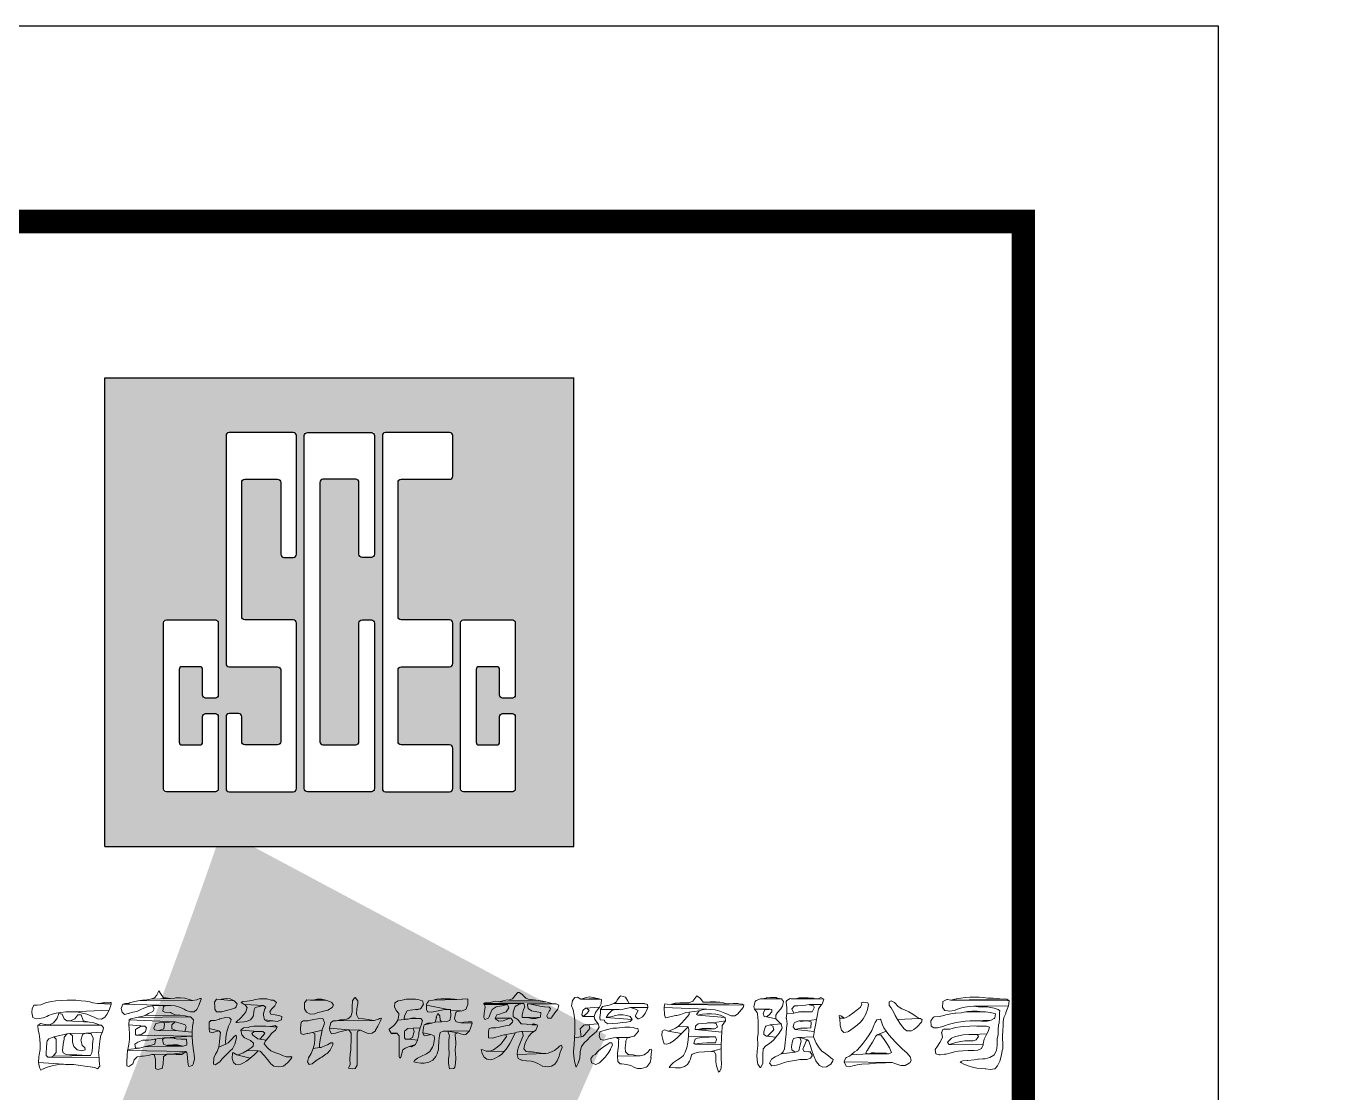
# Model space of a CAD drawing. Extents: x 0 to 999, y -2 to 420.
# Drawn here: x 682 to 749.2, y 365.4 to 420 of the extents above; entities that cross this region are included whole.
import ezdxf

# ---------------------------------------------------------------- set-up
doc = ezdxf.new("R2010")
doc.units = 0
doc.header["$LTSCALE"] = 10
doc.header["$MEASUREMENT"] = 0
doc.layers.add('A-ANNO-TTLB', color=7, linetype='Continuous')
doc.layers.add('BTTK', color=7, linetype='Continuous')
doc.styles.get("Standard").update_dxf_attribs({"font": 'gbenor.shx', "bigfont": 'gbcbig.shx'})

# ---------------------------------------------------------------- blocks, each defined once
blk = doc.blocks.new('CSCEC')
h = blk.add_hatch(color=256)
h.paths.add_polyline_path([(0, -24), (24, -24), (24, 0), (0, 0)])
h.paths.add_polyline_path([(6.2, -2.8), (9.8, -2.8), (9.8, -9.2), (9, -9.2), (9, -5.36, 0.414214), (8.84, -5.2), (7.16, -5.2, 0.414214), (7, -5.36), (7, -12.24, 0.414214), (7.16, -12.4), (9.8, -12.4), (9.8, -21.2), (6.2, -21.2), (6.2, -17.2), (7, -17.2), (7, -18.64, 0.414214), (7.16, -18.8), (8.84, -18.8, 0.414214), (9, -18.64), (9, -14.96, 0.414214), (8.84, -14.8), (6.2, -14.8)], flags=16)
h.paths.add_polyline_path([(10.2, -2.8), (13.8, -2.8), (13.8, -9.2), (13, -9.2), (13, -5.36, 0.414214), (12.84, -5.2), (11.16, -5.2, 0.414214), (11, -5.36), (11, -18.64, 0.414214), (11.16, -18.8), (12.84, -18.8, 0.414214), (13, -18.64), (13, -12.4), (13.8, -12.4), (13.8, -21.2), (10.2, -21.2)], flags=16)
h.paths.add_polyline_path([(5.8, -12.4), (5.8, -16.4), (5, -16.4), (5, -14.96, 0.414214), (4.84, -14.8), (3.96, -14.8, 0.414214), (3.8, -14.96), (3.8, -18.64, 0.414214), (3.96, -18.8), (4.84, -18.8, 0.414214), (5, -18.64), (5, -17.2), (5.8, -17.2), (5.8, -21.2), (3, -21.2), (3, -12.4)], flags=16)
h.paths.add_polyline_path([(14.2, -2.8), (17.8, -2.8), (17.8, -5.2), (15.16, -5.2, 0.414214), (15, -5.36), (15, -12.24, 0.414214), (15.16, -12.4), (17.8, -12.4), (17.8, -14.8), (15.16, -14.8, 0.414214), (15, -14.96), (15, -18.64, 0.414214), (15.16, -18.8), (17.8, -18.8), (17.8, -21.2), (14.2, -21.2)], flags=16)
h.paths.add_polyline_path([(21, -12.4), (21, -16.4), (20.2, -16.4), (20.2, -14.96, 0.414214), (20.04, -14.8), (19.16, -14.8, 0.414214), (19, -14.96), (19, -18.64, 0.414214), (19.16, -18.8), (20.04, -18.8, 0.414214), (20.2, -18.64), (20.2, -17.2), (21, -17.2), (21, -21.2), (18.2, -21.2), (18.2, -12.4)], flags=16)
for p, q in [((0, -24), (0, 0)), ((0, 0), (24, 0)), ((0, 0), (24, 0)), ((24, -24), (24, 0)), ((0, -24), (24, -24))]:
    blk.add_line(p, q)
for points in [[(8.84, -5.2, -0.414214), (9, -5.36), (9, -9.04, 0.414214), (9.16, -9.2), (9.64, -9.2, 0.414214), (9.8, -9.04), (9.8, -2.96, 0.414214), (9.64, -2.8), (6.36, -2.8, 0.414214), (6.2, -2.96), (6.2, -14.64, 0.414214), (6.36, -14.8), (8.84, -14.8, -0.414214), (9, -14.96), (9, -18.64, -0.414214), (8.84, -18.8), (7.16, -18.8, -0.414214), (7, -18.64), (7, -17.36, 0.414214), (6.84, -17.2), (6.36, -17.2, 0.414214), (6.2, -17.36), (6.2, -21.04, 0.414214), (6.36, -21.2), (9.64, -21.2, 0.414214), (9.8, -21.04), (9.8, -12.56, 0.414214), (9.64, -12.4), (7.16, -12.4, -0.414214), (7, -12.24), (7, -5.36, -0.414214), (7.16, -5.2)], [(12.84, -18.8, 0.414214), (13, -18.64), (13, -12.56, -0.414214), (13.16, -12.4), (13.64, -12.4, -0.414214), (13.8, -12.56), (13.8, -21.04, -0.414214), (13.64, -21.2), (10.36, -21.2, -0.414214), (10.2, -21.04), (10.2, -2.96, -0.414214), (10.36, -2.8), (13.64, -2.8, -0.414214), (13.8, -2.96), (13.8, -9.04, -0.414214), (13.64, -9.2), (13.16, -9.2, -0.414214), (13, -9.04), (13, -5.36, 0.414214), (12.84, -5.2), (11.16, -5.2, 0.414214), (11, -5.36), (11, -18.64, 0.414214), (11.16, -18.8)], [(15.16, -12.4, -0.414214), (15, -12.24), (15, -5.36, -0.414214), (15.16, -5.2), (17.64, -5.2, 0.414214), (17.8, -5.04), (17.8, -2.96, 0.414214), (17.64, -2.8), (14.36, -2.8, 0.414214), (14.2, -2.96), (14.2, -21.04, 0.414214), (14.36, -21.2), (17.64, -21.2, 0.414214), (17.8, -21.04), (17.8, -18.96, 0.414214), (17.64, -18.8), (15.16, -18.8, -0.414214), (15, -18.64), (15, -14.96, -0.414214), (15.16, -14.8), (17.64, -14.8, 0.414214), (17.8, -14.64), (17.8, -12.56, 0.414214), (17.64, -12.4)], [(4.856, -18.8, 0.414214), (5, -18.656), (5, -17.344, -0.414214), (5.144, -17.2), (5.656, -17.2, -0.414214), (5.8, -17.344), (5.8, -21.056, -0.414214), (5.656, -21.2), (3.144, -21.2, -0.414214), (3, -21.056), (3, -12.544, -0.414214), (3.144, -12.4), (5.656, -12.4, -0.414214), (5.8, -12.544), (5.8, -16.256, -0.414214), (5.656, -16.4), (5.144, -16.4, -0.414214), (5, -16.256), (5, -14.944, 0.414214), (4.856, -14.8), (3.944, -14.8, 0.414214), (3.8, -14.944), (3.8, -18.656, 0.414214), (3.944, -18.8)], [(20.056, -18.8, 0.414214), (20.2, -18.656), (20.2, -17.344, -0.414214), (20.344, -17.2), (20.856, -17.2, -0.414214), (21, -17.344), (21, -21.056, -0.414214), (20.856, -21.2), (18.344, -21.2, -0.414214), (18.2, -21.056), (18.2, -12.544, -0.414214), (18.344, -12.4), (20.856, -12.4, -0.414214), (21, -12.544), (21, -16.256, -0.414214), (20.856, -16.4), (20.344, -16.4, -0.414214), (20.2, -16.256), (20.2, -14.944, 0.414214), (20.056, -14.8), (19.144, -14.8, 0.414214), (19, -14.944), (19, -18.656, 0.414214), (19.144, -18.8)]]:
    blk.add_lwpolyline(points, format="xyb", close=True)
blk = doc.blocks.new('2017-0911-140129')
at = {"lineweight": 0}
for points in [[(-42.079, 20.218), (-42.134, 20.218), (-42.292, 20.148), (-42.523, 20.104), (-45.32, 20.097), (-45.54, 20.049), (-45.735, 19.983), (-45.772, 19.965), (-45.952, 19.961), (-46.091, 19.921), (-43.633, 19.862), (-43.409, 19.832), (-43.181, 19.766), (-42.942, 19.66), (-42.839, 19.601), (-42.615, 19.524), (-42.431, 19.538), (-42.288, 19.649), (-42.185, 19.854), (-42.159, 19.95), (-42.079, 20.178)], [(-43.133, 20.251), (-43.376, 20.24), (-43.416, 20.233), (-43.648, 20.218), (-44.666, 20.17), (-44.963, 20.134), (-45.07, 20.126), (-45.32, 20.097), (-42.523, 20.104), (-42.692, 20.156), (-42.692, 20.156), (-42.905, 20.222)], [(-44.239, 20.608), (-44.331, 20.435), (-44.346, 20.391), (-44.46, 20.255), (-44.666, 20.17), (-43.648, 20.218), (-43.879, 20.24), (-43.993, 20.255), (-44.114, 20.413)], [(-41.266, 20.178), (-41.292, 20.174), (-41.391, 20.027), (-41.377, 19.77), (-41.377, 19.704), (-41.377, 19.674), (-41.292, 19.527), (-41.05, 19.531), (-41.024, 19.538), (-40.84, 19.582), (-40.528, 19.66), (-40.473, 19.682), (-40.348, 19.726), (-40.274, 19.792), (-40.223, 19.939), (-40.388, 20.093), (-41.072, 20.167)], [(-40.796, 20.218), (-41.031, 20.178), (-41.072, 20.167), (-40.388, 20.093), (-40.583, 20.192)], [(-38.841, 20.203), (-39.08, 20.192), (-39.286, 20.156), (-39.488, 20.112), (-39.719, 20.079), (-39.933, 20.067), (-40.024, 20.005), (-39.896, 19.921), (-39.844, 19.898), (-38.889, 19.854), (-38.76, 19.77), (-38.808, 19.689), (-38.889, 19.446), (-38.889, 19.366), (-38.83, 19.119), (-38.382, 19.061), (-38.176, 19.042), (-37.97, 19.123), (-37.952, 19.296), (-38.055, 19.325), (-38.286, 19.377), (-38.51, 19.402), (-38.566, 19.531), (-38.474, 19.671), (-38.312, 19.832), (-38.22, 20.005), (-38.367, 20.134), (-38.492, 20.134), (-38.709, 20.2)], [(-36.133, 20.174), (-36.346, 20.134), (-36.475, 20.134), (-35.688, 20.123), (-35.912, 20.17)], [(-34.185, 20.262), (-34.222, 20.251), (-34.332, 20.097), (-34.347, 19.792), (-34.347, 19.785), (-34.347, 19.505), (-34.42, 19.299), (-34.564, 19.175), (-34.781, 19.123), (-34.957, 19.116), (-35.141, 19.061), (-33.215, 19.094), (-33.447, 19.123), (-33.535, 19.145), (-33.759, 19.178), (-34.024, 19.182), (-34.112, 19.362), (-34.119, 19.417), (-34.115, 19.682), (-34.057, 19.961), (-34.06, 20.086)], [(-31.356, 20.181), (-31.584, 20.17), (-31.786, 20.134), (-31.984, 20.09), (-32.164, 19.983), (-32.172, 19.792), (-32.094, 19.597), (-31.951, 19.446), (-31.951, 19.355), (-32.003, 19.105), (-31.481, 19.152), (-31.679, 19.167), (-31.664, 19.318), (-31.536, 19.575), (-31.378, 19.623), (-31.102, 19.641), (-30.849, 19.682), (-30.83, 19.707), (-30.687, 19.921), (-30.742, 20.09), (-30.749, 20.09), (-30.977, 20.156), (-31.11, 20.17)], [(-28.46, 20.196), (-28.706, 20.178), (-28.739, 20.17), (-28.993, 20.156), (-30.202, 20.134), (-30.202, 20.134), (-30.419, 20.09), (-30.525, 19.961), (-30.544, 19.869), (-29.427, 19.656), (-29.32, 19.641), (-29.313, 19.612), (-28.776, 19.575), (-28.75, 19.568), (-28.545, 19.641), (-28.537, 19.649), (-28.434, 19.898), (-28.427, 19.943), (-28.434, 20.178)], [(-29.57, 20.2), (-29.805, 20.192), (-30.014, 20.17), (-30.202, 20.134), (-28.993, 20.156), (-29.103, 20.178), (-29.313, 20.192)], [(-25.862, 20.523), (-26.002, 20.369), (-26.138, 20.203), (-26.343, 20.134), (-24.822, 20.115), (-25.068, 20.148), (-25.337, 20.178), (-25.45, 20.226), (-25.605, 20.391), (-25.608, 20.395), (-25.803, 20.519)], [(-22.812, 20.284), (-22.952, 20.262), (-23.077, 20.115), (-23.121, 19.832), (-23.04, 19.627), (-22.985, 19.362), (-22.955, 19.061), (-22.952, 18.939), (-22.948, 18.73), (-22.952, 18.476), (-22.963, 18.19), (-22.632, 18.245), (-22.65, 18.351), (-22.65, 18.384), (-22.669, 18.653), (-22.669, 18.664), (-22.489, 18.844), (-22.43, 18.866), (-21.757, 18.921), (-21.93, 19.145), (-21.967, 19.285), (-22.525, 19.296), (-22.595, 19.384), (-22.544, 19.597), (-22.525, 19.619), (-22.397, 19.726), (-21.695, 19.77), (-21.603, 19.935), (-21.588, 20.156), (-22.636, 20.185)], [(-22.195, 20.299), (-22.415, 20.24), (-22.636, 20.185), (-21.813, 20.211), (-22.018, 20.262)], [(-21.768, 20.218), (-21.813, 20.211), (-22.636, 20.185), (-21.588, 20.156)], [(-20.596, 20.347), (-20.651, 20.321), (-20.776, 20.134), (-20.817, 20.049), (-20.956, 19.954), (-20.166, 19.961), (-20.254, 20.112), (-20.365, 20.273)], [(-16.705, 20.347), (-16.811, 20.218), (-16.918, 20.071), (-17.113, 19.99), (-17.388, 19.983), (-17.811, 19.968), (-17.983, 19.921), (-15.055, 19.932), (-15.26, 19.961), (-15.349, 19.987), (-15.529, 20.02), (-16.374, 20.023), (-16.525, 20.218)], [(-12.38, 20.2), (-12.405, 20.196), (-13.456, 20.192), (-13.677, 20.112), (-13.724, 20.053), (-13.783, 19.81), (-13.758, 19.674), (-12.956, 19.66), (-12.865, 19.641), (-12.865, 19.531), (-13.008, 19.384), (-13.137, 19.274), (-12.666, 19.167), (-12.666, 19.362), (-12.585, 19.498), (-12.413, 19.682), (-12.324, 19.818), (-12.269, 20.067)], [(-12.934, 20.266), (-13.137, 20.24), (-13.155, 20.229), (-13.368, 20.2), (-13.456, 20.192), (-12.405, 20.196), (-12.629, 20.24), (-12.648, 20.262), (-12.677, 20.266)], [(-11.928, 20.214), (-12.108, 20.112), (-12.126, 20.067), (-12.126, 20.005), (-12.108, 19.748), (-12.1, 19.718), (-12.108, 19.446), (-11.747, 19.469), (-11.836, 19.682), (-11.711, 19.832), (-11.545, 19.836), (-11.277, 19.854), (-11.141, 19.865), (-10.954, 19.898), (-10.322, 19.898), (-10.296, 19.921), (-10.215, 20.178), (-10.491, 20.196), (-11.659, 20.196), (-11.872, 20.2)], [(-11.244, 20.255), (-11.465, 20.24), (-11.656, 20.2), (-11.659, 20.196), (-10.491, 20.196), (-10.7, 20.218), (-10.741, 20.226), (-11.005, 20.251)], [(-10.358, 20.262), (-10.491, 20.196), (-10.215, 20.178)], [(-2.506, 20.284), (-2.741, 20.281), (-2.969, 20.262), (-3.189, 20.237), (-3.402, 20.2), (-3.432, 20.189), (-3.711, 20.134), (-0.867, 20.17), (-1.094, 20.178), (-1.304, 20.207), (-1.543, 20.233), (-1.822, 20.233), (-2.05, 20.262), (-2.259, 20.277)], [(-0.845, 20.178), (-0.867, 20.17), (-3.711, 20.134), (-0.727, 20.093)], [(-1.727, 20.24), (-1.822, 20.233), (-1.543, 20.233)], [(-48.8, 20.134), (-48.936, 20.13), (-49.244, 20.115), (-49.509, 20.093), (-49.729, 20.064), (-49.909, 20.027), (-50.045, 19.983), (-50.284, 19.884), (-50.475, 19.876), (-50.637, 19.873), (-50.729, 19.682), (-50.747, 19.513), (-50.744, 19.502), (-50.692, 19.233), (-50.512, 19.167), (-50.369, 19.189), (-50.159, 19.219), (-49.972, 19.296), (-49.884, 19.344), (-49.704, 19.41), (-49.498, 19.465), (-49.263, 19.502), (-49.002, 19.524), (-48.711, 19.531), (-46.779, 19.619), (-46.672, 19.921), (-47.381, 19.95), (-47.594, 19.983), (-47.624, 19.994), (-47.778, 20.038), (-47.973, 20.075), (-48.208, 20.101), (-48.484, 20.123)], [(-46.779, 19.619), (-48.711, 19.531), (-48.631, 19.531), (-48.377, 19.505), (-48.142, 19.465), (-47.918, 19.406), (-47.712, 19.329), (-47.521, 19.233), (-47.385, 19.167), (-47.172, 19.149), (-46.999, 19.252), (-46.896, 19.391)], [(-46.672, 20.005), (-46.727, 20.005), (-46.76, 19.994), (-47.304, 19.961), (-47.381, 19.95), (-46.672, 19.921)], [(-46.999, 20.005), (-47.098, 19.994), (-47.304, 19.961), (-46.76, 19.994)], [(-46.091, 19.921), (-46.169, 19.704), (-46.121, 19.52), (-45.996, 19.391), (-45.808, 19.446), (-45.797, 19.45), (-45.573, 19.513), (-45.367, 19.549), (-45.158, 19.641), (-45.004, 19.726), (-44.779, 19.807), (-44.566, 19.832), (-43.846, 19.847), (-43.633, 19.862)], [(-43.846, 19.847), (-44.566, 19.832), (-44.474, 19.682), (-44.555, 19.542), (-44.765, 19.446), (-44.945, 19.34), (-43.155, 19.358), (-43.412, 19.377), (-43.593, 19.469), (-43.648, 19.491), (-43.934, 19.513), (-44.03, 19.571), (-44.008, 19.81)], [(-39.844, 19.898), (-39.723, 19.759), (-39.789, 19.531), (-39.888, 19.391), (-40.057, 19.2), (-40.241, 19.039), (-40.293, 18.976), (-40.223, 18.976), (-40.12, 18.998), (-39.881, 19.017), (-39.752, 19.028), (-39.547, 19.116), (-39.411, 19.296), (-39.396, 19.373), (-39.356, 19.641), (-39.304, 19.748), (-39.095, 19.81), (-38.889, 19.854)], [(-36.658, 20.145), (-36.78, 19.983), (-36.783, 19.689), (-36.688, 19.513), (-36.493, 19.413), (-36.258, 19.424), (-36.096, 19.494), (-35.843, 19.553), (-35.806, 19.557), (-35.589, 19.619), (-35.372, 19.748), (-35.302, 19.876), (-35.391, 20.005), (-35.457, 20.038), (-35.688, 20.123), (-36.475, 20.134)], [(-31.995, 20.093), (-32.164, 19.983), (-31.984, 20.09)], [(-29.313, 19.612), (-29.302, 19.318), (-29.353, 19.083), (-29.5, 19.039), (-29.768, 19.017), (-30.092, 18.994), (-30.272, 18.947), (-30.654, 18.866), (-30.694, 18.723), (-30.724, 18.458), (-30.319, 18.366), (-30.147, 18.307), (-30.128, 18.146), (-30.184, 17.837), (-30.235, 17.716), (-30.378, 17.495), (-30.544, 17.385), (-30.584, 17.367), (-30.797, 17.256), (-30.996, 17.15), (-31.157, 17.043), (-31.194, 16.977), (-31.121, 16.955), (-31.054, 16.94), (-30.834, 16.893), (-30.654, 16.893), (-30.419, 16.948), (-30.22, 17.062), (-30.059, 17.234), (-30.003, 17.381), (-29.93, 17.62), (-29.93, 17.683), (-29.912, 18.043), (-29.882, 18.311), (-29.842, 18.48), (-29.695, 18.546), (-28.346, 18.565), (-28.291, 18.697), (-28.291, 18.697), (-28.203, 18.954), (-28.776, 18.969), (-29.011, 19.017), (-29.037, 19.031), (-29.111, 19.186), (-29.048, 19.491), (-29.008, 19.531), (-28.776, 19.575)], [(-30.849, 19.682), (-31.102, 19.641), (-31.058, 19.63)], [(-30.544, 19.869), (-30.544, 19.641), (-30.492, 19.531), (-30.275, 19.513), (-30.202, 19.527), (-29.867, 19.601), (-29.61, 19.641), (-29.427, 19.656)], [(-27.02, 20.075), (-27.211, 20.027), (-27.28, 20.001), (-27.552, 19.983), (-27.626, 19.961), (-25.605, 19.961), (-25.568, 19.957), (-25.517, 19.77), (-25.572, 19.641), (-25.642, 19.384), (-25.642, 19.233), (-25.517, 19.233), (-25.384, 19.237), (-24.705, 19.252), (-24.701, 19.259), (-24.686, 19.491), (-24.705, 19.491), (-24.903, 19.524), (-25.175, 19.575), (-25.175, 19.575), (-25.337, 19.704), (-25.373, 19.876), (-25.373, 19.939), (-25.281, 19.939), (-23.911, 19.939), (-24.128, 19.961), (-24.175, 19.976), (-24.374, 20.027), (-26.814, 20.049), (-26.869, 20.067)], [(-27.626, 19.961), (-27.571, 19.898), (-26.399, 19.898), (-26.332, 19.733), (-26.472, 19.531), (-26.612, 19.487), (-26.814, 19.402), (-26.92, 19.384), (-26.946, 19.38), (-27.031, 19.211), (-26.233, 19.204), (-26.13, 19.061), (-26.141, 18.994), (-26.292, 18.844), (-26.307, 18.844), (-26.579, 18.792), (-26.806, 18.748), (-26.994, 18.715), (-27.192, 18.715), (-27.336, 18.675), (-27.354, 18.609), (-27.365, 18.52), (-27.372, 18.267), (-27.372, 18.201), (-27.174, 18.179), (-26.987, 18.234), (-26.755, 18.296), (-26.56, 18.351), (-26.002, 18.458), (-25.913, 18.484), (-25.678, 18.524), (-25.01, 18.546), (-24.943, 18.583), (-24.866, 18.803), (-24.885, 18.859), (-25.157, 18.866), (-25.355, 18.888), (-25.417, 18.903), (-25.642, 18.91), (-25.689, 18.914), (-25.84, 19.083), (-25.866, 19.138), (-26.075, 19.252), (-26.108, 19.27), (-26.112, 19.491), (-26.101, 19.509), (-26.02, 19.77), (-26.002, 19.803), (-25.803, 19.921), (-25.605, 19.961)], [(-27.571, 19.898), (-27.538, 19.777), (-27.589, 19.469), (-27.608, 19.233), (-27.552, 19.145), (-27.372, 19.211), (-27.354, 19.241), (-27.247, 19.491), (-27.192, 19.619), (-27.174, 19.649), (-26.975, 19.792), (-26.898, 19.796), (-26.689, 19.829), (-26.399, 19.898)], [(-26.406, 20.137), (-26.634, 20.09), (-26.814, 20.049), (-24.374, 20.027), (-24.591, 20.075), (-24.822, 20.115), (-26.343, 20.134)], [(-23.911, 19.939), (-25.281, 19.939), (-25.197, 19.917), (-24.969, 19.869), (-24.741, 19.825), (-24.51, 19.792), (-24.271, 19.77), (-24.201, 19.704), (-24.238, 19.597), (-24.264, 19.557), (-24.381, 19.318), (-24.333, 19.211), (-24.146, 19.211), (-24.124, 19.252), (-23.981, 19.48), (-23.823, 19.66), (-23.767, 19.876)], [(-21.695, 19.77), (-22.397, 19.726), (-22.342, 19.722), (-22.217, 19.597), (-22.327, 19.461), (-22.525, 19.296), (-21.967, 19.285), (-21.893, 19.494)], [(-21.64, 19.641), (-21.636, 19.48), (-21.677, 19.233), (-21.655, 19.112), (-21.427, 19.105), (-21.423, 19.024), (-21.261, 18.91), (-21.008, 18.928), (-20.751, 18.95), (-20.515, 18.976), (-20.31, 19.006), (-20.126, 19.039), (-20.019, 19.145), (-21.353, 19.233), (-21.228, 19.435), (-21.063, 19.597), (-20.945, 19.634), (-20.684, 19.641)], [(-19.678, 19.961), (-19.964, 19.961), (-20.166, 19.961), (-20.956, 19.954), (-21.195, 19.876), (-21.533, 19.81), (-21.64, 19.641), (-20.684, 19.641), (-20.604, 19.627), (-20.343, 19.704), (-20.324, 19.707), (-20.093, 19.748), (-19.207, 19.748), (-19.226, 19.906), (-19.457, 19.95)], [(-19.207, 19.748), (-20.093, 19.748), (-19.847, 19.667), (-19.714, 19.597), (-19.718, 19.579), (-19.839, 19.318), (-19.847, 19.292), (-19.733, 19.167), (-19.674, 19.175), (-19.479, 19.274), (-19.354, 19.446), (-19.244, 19.66)], [(-19.406, 19.961), (-19.457, 19.95), (-19.226, 19.906)], [(-18.344, 19.939), (-18.38, 19.77), (-18.38, 19.748), (-16.22, 19.66), (-16.003, 19.656), (-15.771, 19.627), (-15.532, 19.564), (-15.279, 19.469), (-15.224, 19.439), (-14.955, 19.329), (-14.757, 19.318), (-14.632, 19.402), (-14.526, 19.531), (-14.342, 19.748), (-14.305, 19.876), (-18.002, 19.909), (-18.219, 19.921)], [(-18.38, 19.748), (-18.369, 19.384), (-18.314, 19.215), (-18.219, 19.233), (-18.013, 19.299), (-17.785, 19.34), (-17.73, 19.344), (-17.524, 19.388), (-17.263, 19.491), (-17.098, 19.513), (-16.594, 19.575), (-16.425, 19.627), (-16.22, 19.66)], [(-14.845, 19.961), (-15.055, 19.932), (-17.983, 19.921), (-18.002, 19.909), (-14.305, 19.876), (-14.379, 19.921), (-14.559, 19.939), (-14.61, 19.954)], [(-17.568, 19.987), (-17.811, 19.968), (-17.388, 19.983)], [(-16.594, 19.575), (-17.098, 19.513), (-17.098, 19.402), (-17.105, 19.399), (-17.315, 19.13), (-17.502, 18.925), (-17.664, 18.778), (-17.153, 18.759), (-17.116, 18.631), (-17.131, 18.278), (-15.749, 18.245), (-15.694, 18.116), (-15.749, 17.944), (-16.436, 17.932), (-16.635, 17.91), (-16.793, 17.881), (-15.455, 17.852), (-15.441, 18.138), (-15.448, 18.208), (-15.422, 18.48), (-15.422, 18.484), (-16.793, 18.631), (-16.774, 18.803), (-16.723, 18.844), (-16.631, 18.91), (-16.627, 18.914), (-16.396, 18.932), (-16.198, 18.954), (-16.164, 18.958), (-15.911, 18.969), (-15.242, 19.061), (-15.238, 19.072), (-15.264, 19.237), (-16.65, 19.362), (-16.716, 19.395)], [(-16.017, 20.038), (-16.326, 20.027), (-16.374, 20.023), (-15.529, 20.02), (-15.753, 20.034)], [(-13.758, 19.674), (-13.622, 19.491), (-13.596, 19.402), (-13.566, 19.061), (-13.563, 18.954), (-13.559, 18.623), (-13.566, 18.436), (-13.574, 18.418), (-13.6, 18.19), (-13.585, 17.859), (-13.589, 17.797), (-13.622, 17.514), (-13.625, 17.492), (-13.633, 17.256), (-13.603, 16.933), (-13.585, 16.845), (-13.46, 16.676), (-13.434, 16.679), (-13.335, 16.893), (-13.335, 16.915), (-13.335, 17.212), (-13.324, 17.385), (-13.317, 17.62), (-13.313, 17.642), (-13.17, 17.793), (-12.982, 17.903), (-12.791, 18.072), (-12.655, 18.234), (-13.14, 18.278), (-13.28, 18.373), (-13.284, 18.513), (-13.188, 18.781), (-13.181, 18.792), (-12.956, 18.866), (-12.394, 18.91), (-12.482, 18.976), (-12.666, 19.167), (-13.137, 19.274), (-13.261, 19.296), (-13.306, 19.469), (-13.206, 19.641), (-13.026, 19.641), (-12.956, 19.66)], [(-10.322, 19.898), (-10.954, 19.898), (-10.943, 19.895), (-10.719, 19.832), (-10.704, 19.737), (-10.81, 19.531), (-11.097, 19.531), (-11.523, 19.52), (-11.747, 19.469), (-12.108, 19.446), (-12.126, 19.211), (-12.122, 19.186), (-12.089, 18.91), (-12.093, 18.829), (-12.126, 18.502), (-12.137, 18.41), (-12.163, 18.116), (-12.181, 17.94), (-12.214, 17.642), (-12.269, 17.514), (-12.288, 17.473), (-12.394, 17.378), (-11.678, 17.458), (-11.836, 17.58), (-11.854, 17.749), (-11.854, 17.76), (-11.803, 18.028), (-11.766, 18.164), (-11.531, 18.223), (-10.737, 18.245), (-10.744, 18.26), (-10.7, 18.48), (-10.693, 18.52), (-11.678, 18.631), (-11.784, 18.759), (-11.747, 18.91), (-11.707, 18.976), (-11.476, 19.061), (-11.152, 19.061), (-11.09, 19.075), (-10.579, 19.141), (-10.535, 19.388), (-10.505, 19.597), (-10.483, 19.682)], [(-11.27, 19.542), (-11.494, 19.531), (-11.523, 19.52), (-11.097, 19.531)], [(-8.198, 20.027), (-8.304, 19.983), (-8.268, 19.921), (-8.323, 19.77), (-8.499, 19.627), (-8.716, 19.461), (-8.903, 19.329), (-9.061, 19.233), (-9.146, 19.211), (-9.403, 19.211), (-9.396, 19.175), (-9.37, 18.866), (-9.366, 18.836), (-9.311, 18.587), (-9.179, 18.473), (-8.973, 18.502), (-8.936, 18.524), (-8.705, 18.689), (-8.503, 18.851), (-8.334, 19.009), (-8.198, 19.167), (-8.058, 19.406), (-7.966, 19.652), (-7.926, 19.898), (-7.963, 19.983)], [(-6.754, 20.09), (-6.86, 20.038), (-6.864, 19.854), (-6.754, 19.733), (-6.629, 19.491), (-6.559, 19.34), (-6.441, 19.138), (-5.32, 19.182), (-5.53, 19.318), (-5.651, 19.41), (-5.857, 19.527), (-6.107, 19.641), (-6.213, 19.678), (-6.404, 19.807), (-6.592, 20.005)], [(-1.925, 19.531), (-2.013, 19.527), (-3.024, 19.513), (-3.174, 19.48), (-3.457, 19.469), (-3.494, 19.465), (-3.704, 19.432), (-3.961, 19.384), (-4.064, 19.347), (-4.28, 19.299), (-4.556, 19.274), (-4.611, 19.248), (-4.736, 19.061), (-4.71, 18.803), (-4.574, 18.715), (-4.383, 18.712), (-4.122, 18.781), (-4.071, 18.803), (-4.034, 18.814), (-3.843, 18.881), (-3.641, 18.939), (-3.428, 18.983), (-3.2, 19.02), (-2.965, 19.046), (-2.719, 19.061), (-2.461, 19.064), (-1.638, 19.101), (-1.491, 19.189), (-1.462, 19.226), (-1.422, 19.424), (-1.469, 19.439), (-1.697, 19.502)], [(-3.92, 20.159), (-4.108, 20.067), (-4.119, 20.023), (-4.133, 19.755), (-4.016, 19.597), (-3.99, 19.59), (-3.766, 19.568), (-3.542, 19.601), (-3.314, 19.682), (-3.215, 19.718), (-2.987, 19.777), (-2.759, 19.81), (-2.531, 19.814), (-0.756, 19.843), (-0.727, 20.093), (-3.711, 20.134), (-3.873, 20.156)], [(-0.756, 19.843), (-2.531, 19.814), (-2.303, 19.792), (-1.837, 19.792), (-1.826, 19.788), (-1.488, 19.726), (-1.282, 19.656), (-1.205, 19.575), (-1.223, 19.502), (-1.223, 19.233), (-1.223, 19.226), (-1.241, 18.954), (-1.267, 18.866), (-1.278, 18.609), (-1.293, 18.351), (-1.33, 18.157), (-1.33, 18.079), (-1.33, 17.815), (-1.377, 17.554), (-1.491, 17.322), (-1.513, 17.304), (-1.715, 17.183), (-1.943, 17.128), (-2.065, 17.124), (-2.285, 17.106), (-2.329, 17.098), (-2.52, 17.073), (-2.844, 17.043), (-2.877, 17.04), (-3.097, 17.021), (-3.222, 16.977), (-3.167, 16.915), (-3.046, 16.852), (-2.814, 16.757), (-2.59, 16.69), (-2.37, 16.646), (-2.16, 16.635), (-1.943, 16.613), (-1.918, 16.606), (-1.701, 16.58), (-1.458, 16.613), (-1.44, 16.624), (-1.315, 16.764), (-1.205, 16.995), (-1.113, 17.322), (-1.08, 17.558), (-1.043, 17.642), (-1.043, 17.859), (-1.047, 17.885), (-1.061, 18.179), (-1.058, 18.307), (-1.043, 18.565), (-1.025, 18.825), (-1.036, 19.013), (-0.988, 19.233), (-0.9, 19.446), (-0.896, 19.494), (-0.789, 19.748)], [(-2.362, 19.557), (-2.631, 19.557), (-2.851, 19.542), (-3.024, 19.513), (-2.013, 19.527), (-2.23, 19.553)], [(-2.303, 19.792), (-2.3, 19.788), (-2.094, 19.77), (-1.837, 19.792)], [(-50.295, 18.932), (-50.431, 18.836), (-47.249, 18.844), (-50.045, 18.866), (-50.064, 18.877)], [(-47.179, 18.844), (-47.249, 18.844), (-50.431, 18.836), (-50.424, 18.587), (-50.369, 18.403), (-50.325, 18.138), (-50.306, 17.874), (-50.321, 17.598), (-50.369, 17.322), (-50.387, 17.22), (-50.405, 16.933), (-50.405, 16.933), (-49.123, 16.848), (-48.601, 16.834), (-48.366, 16.804), (-48.256, 16.775), (-48.035, 16.742), (-47.756, 16.72), (-47.752, 16.72), (-47.521, 16.676), (-47.484, 16.654), (-47.374, 16.61), (-47.267, 16.742), (-47.286, 16.999), (-47.3, 17.168), (-49.917, 17.212), (-50.009, 17.3), (-50.005, 17.422), (-49.994, 17.705), (-49.972, 17.966), (-49.953, 18.05), (-49.865, 18.149), (-49.612, 18.245), (-48.925, 18.395), (-48.796, 18.414), (-47.984, 18.429), (-47.131, 18.484), (-47.08, 18.712)], [(-49.351, 19.443), (-49.45, 19.211), (-49.479, 19.149), (-49.623, 18.965), (-49.81, 18.873), (-50.045, 18.866), (-47.249, 18.844), (-47.466, 18.932), (-47.569, 18.961), (-47.785, 19.006), (-48.943, 19.061), (-49.09, 19.167), (-49.196, 19.402)], [(-48.223, 19.384), (-48.384, 19.384), (-48.531, 19.167), (-48.722, 19.09), (-48.943, 19.061), (-47.785, 19.006), (-48.116, 19.061), (-48.131, 19.138)], [(-45.772, 18.866), (-45.753, 18.682), (-45.739, 18.403), (-45.746, 18.131), (-45.775, 17.863), (-45.827, 17.602), (-45.231, 17.664), (-45.43, 17.683), (-45.467, 17.881), (-45.316, 17.977), (-45.051, 18.072), (-44.636, 18.094), (-44.456, 18.138), (-43.953, 18.201), (-42.527, 18.289), (-45.393, 18.329), (-45.434, 18.377), (-45.43, 18.631), (-45.389, 18.664), (-45.184, 18.778), (-44.963, 18.803)], [(-45.764, 19.116), (-45.772, 18.866), (-44.963, 18.803), (-44.879, 18.715), (-44.926, 18.524), (-44.963, 18.484), (-45.151, 18.37), (-45.393, 18.329), (-42.527, 18.289), (-42.531, 18.484), (-42.905, 18.524), (-43.052, 18.546), (-43.232, 18.565), (-44.254, 18.576), (-44.456, 18.609), (-44.489, 18.697), (-44.386, 18.932), (-44.217, 18.969), (-43.989, 18.976), (-43.412, 19.017)], [(-42.619, 19.274), (-42.703, 19.27), (-45.386, 19.248), (-45.665, 19.167), (-45.764, 19.116), (-43.412, 19.017), (-43.332, 18.998), (-43.093, 18.936), (-42.891, 18.866), (-42.843, 18.756), (-42.905, 18.524), (-42.531, 18.484), (-42.52, 18.792), (-42.475, 18.954), (-42.472, 19.127)], [(-43.141, 19.362), (-43.155, 19.358), (-44.945, 19.34), (-44.989, 19.322), (-45.213, 19.274), (-45.386, 19.248), (-42.703, 19.27), (-42.891, 19.318), (-42.898, 19.322)], [(-43.412, 19.017), (-43.989, 18.976), (-43.945, 18.899), (-43.989, 18.653), (-44.015, 18.638), (-44.254, 18.576), (-43.232, 18.565), (-43.361, 18.576), (-43.574, 18.653), (-43.567, 18.866)], [(-40.822, 19.237), (-41.123, 19.167), (-41.138, 19.16), (-41.358, 19.083), (-41.557, 19.083), (-41.667, 19.002), (-41.663, 18.675), (-41.171, 18.55), (-41.086, 18.48), (-41.094, 18.344), (-41.127, 17.999), (-41.178, 17.719), (-40.818, 17.881), (-40.833, 17.966), (-40.818, 18.223), (-40.781, 18.436), (-40.759, 18.513), (-40.671, 18.789), (-40.565, 18.994), (-40.546, 19.138), (-40.631, 19.23)], [(-41.586, 19.094), (-41.667, 19.002), (-41.557, 19.083)], [(-38.83, 19.119), (-38.672, 19.039), (-38.455, 19.061), (-38.382, 19.061)], [(-38.294, 18.825), (-38.33, 18.818), (-38.566, 18.781), (-38.187, 18.737)], [(-35.843, 19.189), (-35.854, 19.189), (-36.096, 19.167), (-36.328, 19.13), (-36.544, 19.083), (-36.6, 19.064), (-36.853, 19.061), (-36.952, 18.994), (-36.996, 18.697), (-36.971, 18.418), (-36.853, 18.373), (-36.655, 18.418), (-36.611, 18.418), (-36.383, 18.48), (-35.879, 18.587), (-35.876, 18.627), (-35.787, 18.888), (-35.765, 18.991)], [(-32.851, 19.211), (-32.94, 19.189), (-33.002, 19.156), (-33.215, 19.094), (-35.141, 19.061), (-35.302, 19.061), (-35.442, 18.987), (-35.501, 18.697), (-34.523, 18.601), (-33.921, 18.59), (-33.663, 18.48), (-33.528, 18.425), (-33.322, 18.429), (-33.156, 18.565), (-33.145, 18.587), (-33.028, 18.789), (-32.888, 19.061)], [(-35.306, 19.061), (-35.442, 18.987), (-35.302, 19.061)], [(-34.005, 19.189), (-34.024, 19.182), (-33.759, 19.178)], [(-30.834, 19.189), (-30.874, 19.186), (-31.426, 19.167), (-31.481, 19.152), (-32.003, 19.105), (-32.113, 18.954), (-32.183, 18.866), (-32.219, 18.822), (-32.399, 18.675), (-32.454, 18.653), (-32.454, 18.609), (-32.348, 18.436), (-32.065, 18.429), (-31.933, 18.307), (-31.933, 18.182), (-31.933, 17.899), (-31.933, 17.642), (-31.933, 17.462), (-31.933, 17.234), (-31.914, 17.15), (-31.859, 17.212), (-31.822, 17.322), (-31.753, 17.58), (-31.631, 17.664), (-31.411, 17.749), (-31.102, 17.859), (-30.999, 18.072), (-31.422, 18.135), (-31.624, 18.138), (-31.661, 18.204), (-31.661, 18.524), (-31.646, 18.557), (-31.499, 18.671), (-31.227, 18.697), (-30.867, 18.715), (-30.812, 18.851), (-30.742, 19.083)], [(-31.227, 19.215), (-31.426, 19.167), (-30.874, 19.186), (-31.084, 19.211)], [(-30.489, 18.954), (-30.654, 18.866), (-30.272, 18.947)], [(-29.967, 19.446), (-30.04, 19.252), (-30.037, 19.237), (-30.092, 18.994), (-29.768, 19.017), (-29.842, 19.105), (-29.867, 19.329)], [(-28.218, 19.017), (-28.398, 19.017), (-28.405, 19.017), (-28.633, 18.994), (-28.776, 18.969), (-28.203, 18.954)], [(-27.031, 19.211), (-26.987, 19.152), (-26.832, 19.057), (-26.626, 19.064), (-26.362, 19.167), (-26.233, 19.204)], [(-24.705, 19.252), (-25.384, 19.237), (-25.157, 19.189), (-24.947, 19.193)], [(-25.065, 18.91), (-25.157, 18.866), (-24.885, 18.859)], [(-21.757, 18.921), (-22.43, 18.866), (-22.217, 18.844), (-22.184, 18.675), (-22.261, 18.568), (-22.434, 18.373), (-22.544, 18.267), (-22.632, 18.245), (-22.963, 18.19), (-22.985, 17.859), (-23.01, 17.492), (-23.018, 17.422), (-22.992, 17.128), (-22.952, 16.911), (-22.886, 16.698), (-22.775, 16.9), (-22.702, 17.153), (-22.669, 17.451), (-22.669, 17.499), (-22.61, 17.763), (-22.47, 17.944), (-22.312, 18.079), (-22.165, 18.245), (-22.158, 18.249), (-21.967, 18.418), (-21.842, 18.528), (-21.713, 18.737)], [(-20.482, 19.373), (-20.71, 19.369), (-20.938, 19.318), (-21.026, 19.288), (-21.243, 19.252), (-21.353, 19.233), (-20.019, 19.145), (-20.111, 19.296), (-20.291, 19.34)], [(-15.242, 19.061), (-15.911, 18.969), (-15.712, 18.932), (-15.657, 18.737), (-15.801, 18.653), (-16.65, 18.631), (-16.793, 18.631), (-15.422, 18.484), (-15.404, 18.759), (-15.407, 18.822)], [(-15.959, 19.424), (-16.19, 19.421), (-16.418, 19.402), (-16.65, 19.362), (-15.264, 19.237), (-15.496, 19.362), (-15.499, 19.362), (-15.727, 19.402)], [(-12.394, 18.91), (-12.956, 18.866), (-12.82, 18.803), (-12.773, 18.609), (-12.887, 18.495), (-13.081, 18.307), (-13.14, 18.278), (-12.655, 18.234), (-12.497, 18.44), (-12.361, 18.653), (-12.343, 18.693)], [(-10.579, 19.141), (-11.09, 19.075), (-10.866, 19.039), (-10.855, 19.006), (-10.866, 18.715), (-11.064, 18.697), (-11.395, 18.689), (-11.674, 18.631), (-11.678, 18.631), (-10.693, 18.52), (-10.63, 18.851)], [(-11.152, 19.061), (-11.476, 19.061), (-11.373, 19.042)], [(-9.421, 19.34), (-9.403, 19.211), (-9.146, 19.211), (-9.333, 19.318)], [(-7.323, 19.152), (-7.496, 19.123), (-7.584, 18.976), (-7.639, 18.888), (-7.727, 18.609), (-7.746, 18.579), (-7.885, 18.351), (-8.032, 18.135), (-8.187, 17.932), (-8.348, 17.738), (-8.521, 17.558), (-8.635, 17.473), (-8.811, 17.322), (-7.926, 17.385), (-8.054, 17.407), (-7.999, 17.536), (-7.97, 17.572), (-7.867, 17.738), (-7.724, 17.977), (-7.547, 18.289), (-7.481, 18.359), (-7.014, 18.539), (-7.132, 18.715), (-7.202, 18.859), (-7.297, 19.123)], [(-5.258, 19.189), (-5.32, 19.182), (-6.441, 19.138), (-6.283, 18.906), (-6.088, 18.653), (-5.956, 18.565), (-5.728, 18.565), (-5.607, 18.627), (-5.423, 18.77), (-5.206, 18.994), (-5.17, 19.123)], [(-1.638, 19.101), (-2.461, 19.064), (-2.197, 19.061), (-2.138, 19.057), (-1.855, 19.057)], [(-47.131, 18.484), (-47.984, 18.429), (-47.701, 18.395), (-47.594, 18.179), (-47.609, 18.138), (-47.627, 17.881), (-47.642, 17.679), (-47.664, 17.429), (-47.738, 17.297), (-49.648, 17.256), (-49.693, 17.227), (-49.917, 17.212), (-47.3, 17.168), (-47.322, 17.451), (-47.315, 17.532), (-47.275, 17.877), (-47.242, 18.142), (-47.216, 18.329)], [(-48.925, 18.395), (-49.612, 18.245), (-49.501, 18.138), (-49.501, 18.01), (-49.501, 18.002), (-49.494, 17.661), (-49.501, 17.451), (-49.505, 17.436), (-49.648, 17.256), (-47.738, 17.297), (-47.973, 17.3), (-48.171, 17.311), (-48.818, 17.322), (-48.991, 17.345), (-49.141, 17.429), (-49.167, 17.558), (-49.141, 17.859), (-49.141, 17.866), (-49.09, 18.138), (-49.079, 18.226)], [(-47.984, 18.429), (-48.796, 18.414), (-48.656, 18.307), (-48.66, 18.267), (-48.653, 17.969), (-48.583, 17.749), (-48.583, 17.749), (-48.414, 17.591), (-48.186, 17.536), (-48.006, 17.58), (-48.024, 17.708), (-48.157, 17.811), (-48.223, 18.05), (-48.226, 18.083), (-48.153, 18.351), (-48.142, 18.362)], [(-42.527, 18.289), (-43.953, 18.201), (-43.927, 18.201), (-43.666, 18.197), (-43.464, 18.179), (-43.431, 18.157), (-43.361, 18.149), (-42.905, 18.138), (-42.825, 18.135), (-42.799, 17.881), (-42.817, 17.83), (-42.997, 17.771), (-44.985, 17.745), (-45.231, 17.664), (-45.827, 17.602), (-45.838, 17.55), (-42.854, 17.492), (-42.799, 17.429), (-42.795, 17.389), (-42.773, 17.135), (-42.744, 16.826), (-42.725, 16.764), (-42.7, 16.724), (-42.512, 16.786), (-42.483, 16.848), (-42.417, 17.109), (-42.439, 17.363), (-42.453, 17.436), (-42.486, 17.672), (-42.512, 17.955)], [(-43.953, 18.201), (-44.456, 18.138), (-44.416, 18.102), (-44.438, 17.881), (-44.614, 17.815), (-44.853, 17.771), (-44.985, 17.745), (-42.997, 17.771), (-43.082, 17.797), (-43.835, 17.808), (-44.004, 17.874), (-44.059, 18.116)], [(-41.663, 18.675), (-41.649, 18.498), (-41.502, 18.458), (-41.424, 18.487), (-41.171, 18.55)], [(-40.274, 18.329), (-40.366, 18.289), (-40.535, 18.094), (-40.69, 17.944), (-40.818, 17.881), (-41.178, 17.719), (-41.248, 17.506), (-41.34, 17.363), (-41.34, 17.363), (-41.421, 17.172), (-41.447, 16.848), (-41.362, 16.819), (-41.123, 16.977), (-41.068, 17.043), (-40.976, 17.142), (-40.748, 17.378), (-40.579, 17.543), (-40.473, 17.642), (-40.451, 17.675), (-40.355, 17.881), (-40.26, 18.201)], [(-38.76, 18.803), (-39.176, 18.803), (-39.385, 18.789), (-39.554, 18.781), (-39.668, 18.734), (-39.896, 18.715), (-39.914, 18.715), (-40.043, 18.587), (-39.153, 18.531), (-38.922, 18.517), (-38.815, 18.436), (-38.896, 18.322), (-39.069, 18.138), (-38.749, 18.083), (-38.566, 18.307), (-38.492, 18.395), (-38.459, 18.432), (-38.275, 18.587), (-38.187, 18.737), (-38.566, 18.781)], [(-40.043, 18.587), (-39.984, 18.348), (-39.863, 18.201), (-39.775, 18.171), (-39.543, 18.057), (-39.392, 17.921), (-39.411, 17.771), (-39.51, 17.69), (-39.712, 17.547), (-39.157, 17.536), (-39.051, 17.514), (-38.841, 17.293), (-38.676, 17.095), (-38.566, 16.933), (-38.514, 16.867), (-38.352, 16.746), (-38.139, 16.705), (-37.878, 16.742), (-37.798, 16.801), (-37.61, 16.962), (-37.445, 17.15), (-37.43, 17.212), (-37.728, 17.22), (-37.915, 17.3), (-38.04, 17.356), (-38.257, 17.429), (-38.301, 17.44), (-38.503, 17.536), (-38.687, 17.69), (-38.852, 17.899), (-38.779, 18.05), (-38.749, 18.083), (-39.069, 18.138), (-39.179, 18.146), (-39.429, 18.329), (-39.484, 18.418), (-39.374, 18.502), (-39.153, 18.531)], [(-35.879, 18.587), (-36.383, 18.48), (-36.258, 18.395), (-36.25, 18.16), (-36.28, 17.899), (-36.342, 17.646), (-36.023, 17.708), (-36.023, 17.859), (-35.99, 18.09), (-35.931, 18.329)], [(-35.501, 18.697), (-35.493, 18.55), (-35.398, 18.407), (-35.192, 18.436), (-35.049, 18.495), (-34.832, 18.546), (-34.615, 18.587), (-34.523, 18.601)], [(-34.523, 18.601), (-34.402, 18.436), (-34.402, 18.399), (-34.402, 18.046), (-34.409, 17.771), (-34.42, 17.58), (-34.446, 17.37), (-34.472, 17.106), (-34.472, 17.102), (-34.454, 16.826), (-34.509, 16.676), (-34.538, 16.643), (-34.329, 16.613), (-34.193, 16.635), (-34.093, 16.804), (-34.093, 17.062), (-34.093, 17.334), (-34.093, 17.609), (-34.093, 17.888), (-34.093, 18.171), (-34.093, 18.458), (-34.064, 18.542), (-33.921, 18.59)], [(-32.348, 18.436), (-32.3, 18.407), (-32.094, 18.418), (-32.065, 18.429)], [(-30.867, 18.715), (-31.227, 18.697), (-31.216, 18.686), (-31.168, 18.524), (-31.264, 18.223), (-31.422, 18.135), (-30.999, 18.072), (-30.941, 18.351), (-30.933, 18.465)], [(-30.724, 18.458), (-30.665, 18.304), (-30.455, 18.329), (-30.319, 18.366)], [(-28.346, 18.565), (-29.695, 18.546), (-29.445, 18.546), (-28.941, 18.458), (-28.798, 18.395), (-28.596, 18.351), (-28.526, 18.377)], [(-29.445, 18.546), (-29.371, 18.307), (-29.382, 18.241), (-29.393, 18.039), (-29.397, 17.738), (-29.39, 17.341), (-29.408, 17.106), (-29.412, 16.882), (-29.371, 16.613), (-29.364, 16.61), (-29.14, 16.635), (-29.096, 16.698), (-29.052, 16.889), (-29.044, 17.179), (-29.066, 17.58), (-29.07, 17.591), (-29.048, 17.859), (-29.048, 18.05), (-29.063, 18.094), (-29.066, 18.395), (-28.941, 18.458)], [(-26.002, 18.458), (-26.56, 18.351), (-26.472, 18.329), (-26.454, 18.267), (-26.579, 18.076), (-26.744, 17.881), (-26.924, 17.716), (-27.119, 17.58), (-27.255, 17.539), (-27.494, 17.517), (-26.56, 17.499), (-26.417, 17.683), (-26.274, 17.907), (-26.138, 18.164)], [(-25.01, 18.546), (-25.678, 18.524), (-25.649, 18.517), (-25.586, 18.329), (-25.597, 18.307), (-25.737, 17.973), (-25.829, 17.723), (-25.877, 17.558), (-25.906, 17.341), (-24.44, 17.389), (-24.668, 17.407), (-24.899, 17.447), (-25.318, 17.473), (-25.439, 17.503), (-25.553, 17.642), (-25.517, 17.881), (-25.45, 18.013), (-25.3, 18.285), (-25.153, 18.462)], [(-20.141, 18.741), (-20.387, 18.741), (-20.684, 18.715), (-20.813, 18.697), (-20.993, 18.697), (-21.144, 18.667), (-21.335, 18.609), (-21.346, 18.605), (-21.57, 18.546), (-21.669, 18.513), (-21.713, 18.307), (-21.632, 18.12), (-21.46, 18.072), (-21.206, 18.149), (-20.975, 18.204), (-20.813, 18.223), (-20.254, 18.223), (-20.144, 18.223), (-20.129, 18.226), (-19.913, 18.289), (-19.858, 18.329), (-19.696, 18.546), (-19.733, 18.675), (-19.876, 18.697), (-19.953, 18.719)], [(-20.254, 18.223), (-20.813, 18.223), (-20.703, 18.138), (-20.714, 18.035), (-20.721, 17.749), (-20.728, 17.668), (-20.758, 17.407), (-20.769, 17.256), (-19.6, 17.271), (-19.821, 17.3), (-19.964, 17.322), (-20.181, 17.341), (-20.221, 17.345), (-20.361, 17.473), (-20.379, 17.686), (-20.379, 17.694), (-20.343, 17.966), (-20.343, 18.05)], [(-18.362, 18.609), (-18.487, 18.546), (-18.498, 18.315), (-18.45, 18.116), (-18.432, 18.05), (-18.38, 17.899), (-18.355, 17.888), (-18.237, 17.877), (-18.09, 17.925), (-17.917, 18.028), (-17.715, 18.193), (-17.484, 18.414), (-18.178, 18.542), (-18.307, 18.587)], [(-17.664, 18.778), (-17.803, 18.697), (-17.943, 18.62), (-18.178, 18.542), (-17.484, 18.414), (-17.226, 18.697), (-17.153, 18.759)], [(-17.131, 18.278), (-17.168, 17.951), (-17.223, 17.679), (-17.3, 17.462), (-17.396, 17.3), (-17.513, 17.194), (-17.693, 17.08), (-17.903, 16.929), (-18.039, 16.804), (-18.127, 16.676), (-17.803, 16.657), (-17.546, 16.668), (-17.34, 16.731), (-17.186, 16.837), (-17.083, 16.999), (-17.028, 17.106), (-16.973, 17.322), (-16.936, 17.359), (-16.808, 17.418), (-16.602, 17.458), (-16.322, 17.484), (-15.966, 17.492), (-15.459, 17.642), (-15.459, 17.837), (-15.455, 17.852), (-16.793, 17.881), (-16.852, 17.918), (-16.793, 18.138), (-16.69, 18.175), (-16.451, 18.223), (-16.447, 18.223), (-16.308, 18.234), (-16.073, 18.241), (-15.749, 18.245)], [(-15.966, 18.675), (-16.396, 18.675), (-16.425, 18.671), (-16.65, 18.631), (-15.801, 18.653)], [(-11.435, 18.215), (-11.369, 18.028), (-11.442, 17.771), (-11.494, 17.536), (-11.678, 17.458), (-12.394, 17.378), (-12.578, 17.278), (-12.629, 17.256), (-12.703, 17.22), (-12.883, 17.106), (-12.979, 16.9), (-12.865, 16.764), (-12.637, 16.804), (-12.409, 16.863), (-12.214, 16.933), (-12.097, 16.962), (-11.817, 17.021), (-11.6, 17.062), (-11.442, 17.084), (-11.071, 17.091), (-10.888, 17.157), (-10.81, 17.278), (-10.796, 17.315), (-10.899, 17.473), (-10.972, 17.48), (-11.207, 17.492), (-11.277, 17.62), (-11.226, 17.749), (-11.218, 17.771), (-11.115, 18.028), (-11.046, 18.094)], [(-10.737, 18.245), (-11.531, 18.223), (-11.435, 18.215), (-11.046, 18.094), (-10.972, 18.028), (-10.906, 17.83), (-10.796, 17.499), (-10.697, 17.231), (-10.612, 17.029), (-10.538, 16.893), (-10.436, 16.779), (-10.259, 16.69), (-10.064, 16.716), (-9.855, 16.848), (-9.748, 17.021), (-9.73, 17.084), (-9.781, 17.128), (-9.928, 17.234), (-9.965, 17.275), (-10.178, 17.429), (-10.314, 17.517), (-10.454, 17.683), (-10.594, 17.925)], [(-11.174, 18.708), (-11.395, 18.689), (-11.064, 18.697)], [(-7.014, 18.539), (-7.481, 18.359), (-7.297, 18.351), (-7.257, 18.304), (-7.114, 18.109), (-6.952, 17.859), (-6.845, 17.686), (-6.842, 17.683), (-6.739, 17.451), (-6.882, 17.385), (-6.952, 17.385), (-7.926, 17.385), (-8.811, 17.322), (-8.9, 17.256), (-9.043, 17.194), (-9.091, 17.157), (-9.164, 16.977), (-6.72, 16.933), (-6.717, 16.933), (-6.515, 16.874), (-6.268, 16.786), (-6.257, 16.775), (-6.052, 16.786), (-6.052, 16.786), (-5.835, 16.893), (-5.791, 16.929), (-5.739, 17.058), (-5.791, 17.22), (-5.941, 17.414), (-6.195, 17.642), (-6.331, 17.771), (-6.533, 17.969), (-6.713, 18.164), (-6.875, 18.355)], [(-2.506, 18.811), (-2.733, 18.803), (-3.042, 18.781), (-3.218, 18.759), (-3.465, 18.719), (-3.637, 18.675), (-3.766, 18.638), (-4.111, 18.623), (-4.178, 18.458), (-4.163, 18.432), (-4.141, 18.223), (-4.269, 17.966), (-4.394, 17.771), (-4.501, 17.602), (-4.472, 17.381), (-4.302, 17.322), (-4.258, 17.326), (-4.034, 17.363), (-3.939, 17.37), (-3.711, 17.429), (-3.685, 17.436), (-3.523, 17.48), (-3.325, 17.514), (-3.094, 17.539), (-2.825, 17.554), (-2.52, 17.558), (-2.333, 17.569), (-2.142, 17.657), (-2.05, 17.837), (-3.788, 17.863), (-3.873, 17.966), (-3.839, 18.013), (-3.674, 18.179), (-3.523, 18.245), (-3.321, 18.3), (-3.075, 18.344), (-2.789, 18.373), (-2.575, 18.377), (-1.87, 18.395), (-1.8, 18.524), (-1.727, 18.737), (-1.73, 18.741), (-1.877, 18.796), (-2.179, 18.803), (-2.377, 18.803)], [(-4.016, 18.653), (-4.111, 18.623), (-3.766, 18.638)], [(-1.87, 18.395), (-2.575, 18.377), (-2.34, 18.351), (-2.292, 18.271), (-2.41, 18.094), (-2.572, 18.043), (-2.983, 18.039), (-3.193, 18.01), (-3.443, 17.955), (-3.729, 17.881), (-3.788, 17.863), (-2.05, 17.837), (-2.054, 17.896), (-2.006, 18.138)], [(-45.838, 17.55), (-45.864, 17.315), (-45.882, 16.955), (-45.882, 16.764), (-45.783, 16.738), (-45.573, 16.87), (-45.496, 17.073), (-45.345, 17.22), (-45.125, 17.256), (-45.04, 17.264), (-44.783, 17.293), (-44.599, 17.341), (-43.809, 17.363), (-43.593, 17.37), (-42.905, 17.451), (-42.854, 17.492)], [(-44.636, 18.094), (-45.051, 18.072), (-44.901, 18.065)], [(-43.523, 17.837), (-43.791, 17.815), (-43.835, 17.808), (-43.082, 17.797), (-43.288, 17.833)], [(-43.361, 18.149), (-43.119, 18.131), (-42.905, 18.138)], [(-39.712, 17.547), (-39.918, 17.429), (-40.131, 17.341), (-40.245, 17.322), (-39.565, 17.15), (-39.367, 17.326), (-39.157, 17.536)], [(-35.339, 17.944), (-35.446, 17.944), (-35.607, 17.837), (-35.626, 17.837), (-35.703, 17.808), (-35.931, 17.708), (-36.023, 17.708), (-36.342, 17.646), (-36.445, 17.403), (-36.581, 17.172), (-36.629, 16.962), (-36.544, 16.826), (-36.397, 16.859), (-36.203, 17.021), (-36.188, 17.032), (-35.968, 17.172), (-35.901, 17.216), (-35.699, 17.363), (-35.622, 17.403), (-35.468, 17.569), (-35.339, 17.837)], [(-31.102, 17.859), (-31.411, 17.749), (-31.315, 17.741)], [(-27.751, 17.602), (-27.732, 17.536), (-27.692, 17.389), (-27.593, 17.205), (-27.457, 17.102), (-27.284, 17.076), (-27.078, 17.128), (-26.832, 17.256), (-26.711, 17.348), (-26.56, 17.499), (-27.494, 17.517), (-27.659, 17.58)], [(-23.624, 17.815), (-23.731, 17.771), (-23.812, 17.683), (-23.984, 17.558), (-24.117, 17.503), (-24.308, 17.407), (-24.44, 17.389), (-25.906, 17.341), (-25.847, 17.139), (-25.678, 17.062), (-25.653, 17.058), (-25.425, 17.014), (-25.193, 16.999), (-25.054, 16.97), (-24.84, 16.885), (-24.598, 16.742), (-24.594, 16.742), (-24.355, 16.705), (-24.15, 16.742), (-23.981, 16.845), (-23.848, 17.017), (-23.749, 17.256), (-23.698, 17.466), (-23.606, 17.708)], [(-21.048, 17.944), (-21.173, 17.944), (-21.258, 17.881), (-21.427, 17.771), (-21.544, 17.694), (-21.732, 17.536), (-21.912, 17.341), (-22.037, 17.278), (-22.132, 17.135), (-22.092, 16.915), (-21.882, 16.837), (-21.695, 16.915), (-21.585, 17.017), (-21.401, 17.212), (-21.247, 17.407), (-21.118, 17.602), (-21.1, 17.664), (-21.03, 17.815)], [(-19.045, 17.62), (-19.119, 17.602), (-19.222, 17.469), (-19.402, 17.326), (-19.6, 17.271), (-20.769, 17.256), (-20.743, 16.984), (-20.633, 16.87), (-20.548, 16.867), (-20.299, 16.841), (-20.082, 16.775), (-19.894, 16.676), (-19.751, 16.628), (-19.534, 16.624), (-19.299, 16.698), (-19.255, 16.735), (-19.097, 16.937), (-19.045, 17.172), (-19.056, 17.194), (-19.027, 17.492), (-19.009, 17.536)], [(-15.911, 17.947), (-16.194, 17.947), (-16.436, 17.932), (-15.749, 17.944)], [(-15.459, 17.642), (-15.966, 17.492), (-15.801, 17.477), (-15.731, 17.322), (-15.731, 17.304), (-15.731, 16.97), (-15.694, 16.764), (-15.621, 16.507), (-15.602, 16.441), (-15.532, 16.485), (-15.455, 16.65), (-15.441, 16.915), (-15.455, 17.073), (-15.466, 17.345)], [(-2.807, 18.05), (-2.811, 18.05), (-2.983, 18.039), (-2.572, 18.043)], [(-50.405, 16.933), (-50.35, 16.676), (-50.277, 16.547), (-50.152, 16.613), (-50.148, 16.613), (-50.001, 16.683), (-49.7, 16.764), (-49.538, 16.801), (-49.285, 16.845), (-49.123, 16.848)], [(-49.123, 16.848), (-48.936, 16.812), (-48.675, 16.826), (-48.601, 16.834)], [(-48.653, 17.326), (-48.818, 17.322), (-48.171, 17.311), (-48.44, 17.326)], [(-43.809, 17.363), (-44.599, 17.341), (-44.482, 17.337), (-44.405, 17.106), (-44.405, 16.889), (-44.405, 16.635), (-44.305, 16.584), (-44.078, 16.635), (-44.026, 16.863), (-44.008, 17.172), (-44, 17.242)], [(-42.905, 17.451), (-43.593, 17.37), (-43.357, 17.341), (-43.321, 17.337), (-43.06, 17.352)], [(-40.454, 17.451), (-40.473, 17.407), (-40.48, 17.142), (-40.421, 16.933), (-40.296, 16.83), (-40.043, 16.848), (-39.94, 16.896), (-39.756, 17.006), (-39.565, 17.15), (-40.245, 17.322), (-40.421, 17.429)], [(-37.463, 17.234), (-37.478, 17.231), (-37.728, 17.22), (-37.43, 17.212)], [(-25.134, 17.473), (-25.318, 17.473), (-24.899, 17.447)], [(-11.071, 17.091), (-11.442, 17.084), (-11.365, 17.08)], [(-9.164, 16.977), (-9.061, 16.742), (-8.911, 16.72), (-8.646, 16.786), (-8.635, 16.79), (-8.503, 16.815), (-8.26, 16.845), (-7.907, 16.87), (-7.871, 16.874), (-7.551, 16.896), (-7.275, 16.911), (-7.048, 16.926), (-6.86, 16.933), (-6.72, 16.933)], [(-7.764, 17.429), (-7.801, 17.407), (-7.926, 17.385), (-6.952, 17.385), (-7.025, 17.407), (-7.367, 17.407), (-7.61, 17.422)]]:
    blk.add_lwpolyline(points, close=True, dxfattribs=at)

msp = doc.modelspace()

# ---------------------------------------------------------------- linework, layer by layer
at = {"layer": 'BTTK'}
msp.add_lwpolyline([(0, 0), (743, 0), (743, 420), (0, 420)], close=True, dxfattribs=at)
at = {"layer": 'BTTK', "const_width": 1.2}
msp.add_lwpolyline([(25, 10), (733, 10), (733, 410), (25, 410)], close=True, dxfattribs=at)
at = {"layer": 'BTTK'}
msp.add_lwpolyline([(663, 10), (733, 10), (733, 410), (663, 410)], dxfattribs=at)

# ---------------------------------------------------------------- block references
msp.add_blockref('2017-0911-140129', (733, 350))
msp.add_blockref('CSCEC', (686, 402), dxfattribs=at)

# ---------------------------------------------------------------- texts
at = {"layer": 'A-ANNO-TTLB', "flags": 1}
for tag in ['是否会签', '图纸类别']:
    msp.add_attdef(tag, (0, 0), '', height=350, dxfattribs=at)

doc.saveas('drawing.dxf')
